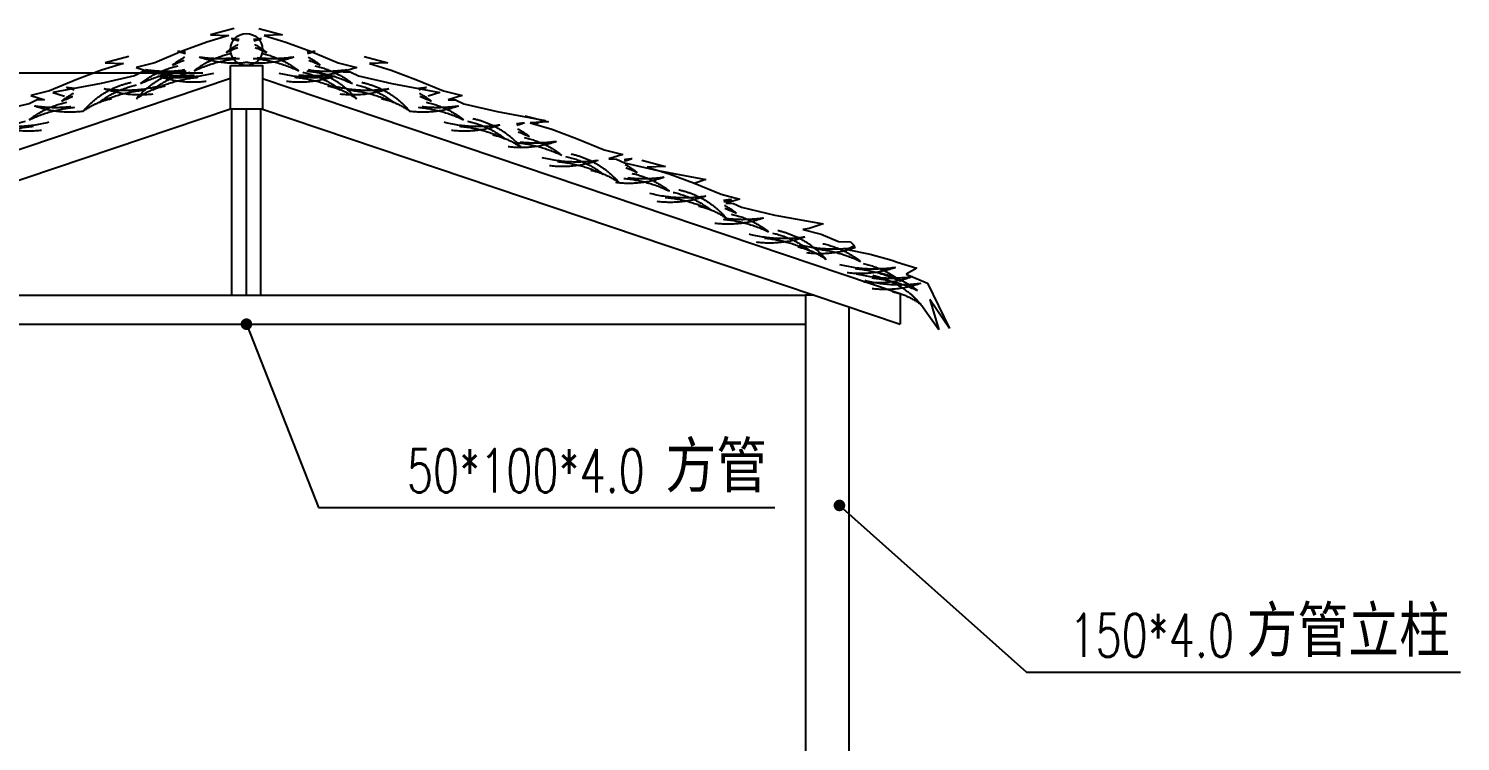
# Model space of a CAD drawing. Header units: millimetres. Extents: x 7263 to 319917, y -161937 to 156976.
# Drawn here: x 123608 to 128537, y -41562 to -39108 of the extents above; entities that cross this region are included whole.
import ezdxf

# ---------------------------------------------------------------- set-up
doc = ezdxf.new("R2010")
doc.units = ezdxf.units.MM
doc.header["$LTSCALE"] = 1000
doc.linetypes.add('HIDDEN2', pattern=[4.7625, 3.175, -1.5875])
for name, color, linetype in [('0 COUTOUR-8', 15, 'HIDDEN2'), ('DIM_LEAD', 3, 'Continuous'), ('PUB_TEXT', 7, 'Continuous'), ('W-STEEL_FRAME钢架', 3, 'Continuous')]:
    doc.layers.add(name, color=color, linetype=linetype)
doc.styles.add('_TCH_DIM', font='SIMPLEX.shx', dxfattribs={"bigfont": 'hztxt.shx'})
doc.styles.add('STANDARD_T3', font='simplex.shx', dxfattribs={"width": 0.7, "bigfont": 'hztxt.shx'})
doc.dimstyles.new('W&&50', dxfattribs={"dimtxt": 175, "dimasz": 50, "dimexe": 125, "dimexo": 150, "dimgap": 50, "dimtad": 1, "dimdec": 0, "dimzin": 0, "dimdsep": 46, "dimtxsty": 'STANDARD_T3', "dimcen": 0.09, "dimclrd": 1, "dimclre": 1, "dimclrt": 7, "dimazin": 2, "dimtfac": 1, "dimtdec": 0, "dimtix": 1, "dimtmove": 2, "dimatfit": 3, "dimfxl": 0, "dimtolj": 1, "dimtzin": 0, "dimarcsym": 0})

# ---------------------------------------------------------------- blocks, each defined once
blk = doc.blocks.new('*D199')
at = {"layer": 'Defpoints', "color": 0, "transparency": 16777216}
for p in [(121155.8, -39261.3), (124357.8, -39261.3), (122418.5, -40025.9)]:
    blk.add_point(p, dxfattribs=at)
at = {"layer": 'W-STEEL_FRAME钢架', "color": 1, "lineweight": -2, "transparency": 16777216}
for p, q in [((124207.8, -39261.3), (121030.8, -39261.3)), ((121155.8, -39975.9), (121155.8, -39311.3)), ((122268.5, -40025.9), (121030.8, -40025.9))]:
    blk.add_line(p, q, dxfattribs=at)
at = {"layer": 'W-STEEL_FRAME钢架', "color": 1, "transparency": 16777216}
for points in [[(121147.5, -39311.3), (121164.1, -39311.3), (121155.8, -39261.3)], [(121147.5, -39975.9), (121164.1, -39975.9), (121155.8, -40025.9)]]:
    blk.add_solid(points, dxfattribs=at)
at = {"layer": 'W-STEEL_FRAME钢架', "color": 7, "transparency": 16777216, "insert": (121018.3, -39643.6), "char_height": 175, "attachment_point": 5, "rotation": 90, "style": 'STANDARD_T3'}
blk.add_mtext('\\A1;765', dxfattribs=at)
blk = doc.blocks.new('*D200')
at = {"layer": 'Defpoints', "color": 0, "transparency": 16777216}
for p in [(124357.8, -39261.3), (120442.1, -42825.9), (121857.8, -42825.9)]:
    blk.add_point(p, dxfattribs=at)
at = {"layer": 'W-STEEL_FRAME钢架', "color": 1, "lineweight": -2, "transparency": 16777216}
for p, q in [((124207.8, -39261.3), (120317.1, -39261.3)), ((120442.1, -39311.3), (120442.1, -42775.9)), ((121707.8, -42825.9), (120317.1, -42825.9))]:
    blk.add_line(p, q, dxfattribs=at)
at = {"layer": 'W-STEEL_FRAME钢架', "color": 1, "transparency": 16777216}
for points in [[(120433.8, -39311.3), (120450.4, -39311.3), (120442.1, -39261.3)], [(120433.8, -42775.9), (120450.4, -42775.9), (120442.1, -42825.9)]]:
    blk.add_solid(points, dxfattribs=at)
at = {"layer": 'W-STEEL_FRAME钢架', "color": 7, "transparency": 16777216, "insert": (120304.6, -41043.6), "char_height": 175, "attachment_point": 5, "rotation": 90, "style": 'STANDARD_T3'}
blk.add_mtext('\\A1;3565', dxfattribs=at)

msp = doc.modelspace()

# ---------------------------------------------------------------- linework, layer by layer
at = {"layer": '0 COUTOUR-8'}
for points in [[(124315.1, -39108.4), (124233.7, -39129.9), (124296.7, -39132.4), (124221.8, -39155), (124137, -39186.5), (124042.1, -39225.9), (123978.1, -39242.2), (124025.7, -39256.8), (124000.3, -39257.5), (123972.2, -39270.6), (123857.6, -39297.2), (123691.7, -39327.9), (123732, -39341.4)], [(124400.5, -39108.4), (124481.9, -39129.9), (124419, -39132.4), (124493.8, -39155), (124578.7, -39186.5), (124673.5, -39225.9), (124737.5, -39242.2), (124689.9, -39256.8), (124715.3, -39257.5), (124743.5, -39270.6), (124858.1, -39297.2), (125023.9, -39327.9), (124983.6, -39341.4)], [(123952.6, -39204.9), (123871.2, -39226.3), (123934.2, -39228.9), (123859.3, -39251.5), (123774.5, -39283), (123679.6, -39322.4), (123615.6, -39338.7), (123663.2, -39353.3), (123637.8, -39354), (123609.6, -39367.1), (123495, -39393.7), (123329.2, -39424.4), (123369.5, -39437.9)], [(124763, -39204.9), (124844.5, -39226.3), (124781.5, -39228.9), (124856.4, -39251.5), (124941.2, -39283), (125036.1, -39322.4), (125100.1, -39338.7), (125052.5, -39353.3), (125077.9, -39354), (125106, -39367.1), (125220.6, -39393.7), (125386.5, -39424.4), (125346.2, -39437.9)], [(125316.4, -39408.4), (125397.8, -39429.8), (125334.8, -39432.4), (125409.7, -39455), (125494.5, -39486.5), (125589.4, -39525.9), (125653.4, -39542.2), (125605.8, -39556.8), (125631.2, -39557.5), (125659.3, -39570.6), (125773.9, -39597.2), (125939.8, -39627.9), (125899.5, -39641.3)], [(125719.2, -39561.3), (125800.6, -39582.7), (125737.6, -39585.3), (125812.5, -39607.9), (125897.3, -39639.4), (125992.2, -39678.8), (126056.2, -39695.1), (126008.6, -39709.7), (126034, -39710.4), (126062.2, -39723.5), (126176.8, -39750.1), (126342.6, -39780.8), (126295.2, -39796.6), (126272.7, -39799.4), (126336.7, -39815.7), (126395.5, -39841.4), (126437.4, -39842.7), (126450.5, -39856.3), (126425.5, -39869.4), (126504.6, -39885.2), (126579.2, -39905.2), (126597.8, -39912), (126666.1, -39932.9), (126629.4, -39953.7), (126702.8, -39985.3), (126778.6, -40140.6), (126710.9, -40041.3), (126741.1, -40145.2), (126701.5, -40089.2), (126683, -40062.4), (126646.6, -40022.5)]]:
    msp.add_lwpolyline(points, dxfattribs=at)
at = {"layer": '0 COUTOUR-8', "extrusion": (0, 0, -1)}
for points in [[(-124329.9, -39162.3, -0.039666), (-124288.1, -39190.1, 0.023678), (-124327.8, -39173.3, 0.023678)], [(-124333, -39146.4, 0.014424), (-124305.5, -39143, -0.019095), (-124332.1, -39151.3)], [(-124382.6, -39146.4, -0.014424), (-124410.2, -39143, 0.019095), (-124383.6, -39151.3)], [(-124385.7, -39162.3, 0.039666), (-124427.5, -39190.1, -0.023678), (-124387.9, -39173.3, -0.023678)], [(-124145.4, -39206, -0.039666), (-124103.6, -39233.8, 0.023678), (-124143.3, -39217, 0.023678)], [(-124148.5, -39190.1, 0.014424), (-124121, -39186.7, -0.019095), (-124147.6, -39195)], [(-124306.8, -39193.2, -0.113864), (-124177.8, -39253.8, 0.089928), (-124334.4, -39210.7, 0.089928)], [(-124320.8, -39209.3, 0.065578), (-124195.2, -39206.7, -0.116777), (-124362.3, -39224.9)], [(-124394.9, -39209.3, -0.065578), (-124520.5, -39206.7, 0.116777), (-124353.4, -39224.9)], [(-124408.8, -39193.2, 0.113864), (-124537.9, -39253.8, -0.089928), (-124381.2, -39210.7, -0.089928)], [(-124567.1, -39190.1, -0.014424), (-124594.7, -39186.7, 0.019095), (-124568.1, -39195)], [(-124570.2, -39206, 0.039666), (-124612, -39233.8, -0.023678), (-124572.4, -39217, -0.023678)], [(-124145.5, -39249.4, -0.165382), (-123979.4, -39349.6, 0.111372), (-124077.5, -39305.6, -1.09447)], [(-124122.3, -39236.9, -0.113864), (-123993.3, -39297.6, 0.089928), (-124149.9, -39254.4, 0.089928)], [(-124136.3, -39253.1, 0.065578), (-124010.6, -39250.5, -0.116777), (-124177.8, -39268.7)], [(-124164.2, -39258.5, -0.113864), (-124035.2, -39319.1, 0.089928), (-124191.9, -39276, 0.089928)], [(-124244.8, -39262.4, 0.10102), (-124052.6, -39272, -0.116777), (-124219.7, -39290.2, -0.469908)], [(-124470.9, -39262.4, -0.10102), (-124663.1, -39272, 0.116777), (-124495.9, -39290.2, 0.469908)], [(-124551.4, -39258.5, 0.113864), (-124680.4, -39319.1, -0.089928), (-124523.8, -39276, -0.089928)], [(-124579.4, -39253.1, -0.065578), (-124705, -39250.5, 0.116777), (-124537.9, -39268.7)], [(-124593.4, -39236.9, 0.113864), (-124722.4, -39297.6, -0.089928), (-124565.7, -39254.4, -0.089928)], [(-124570.2, -39249.4, 0.165382), (-124736.3, -39349.6, -0.111372), (-124638.2, -39305.6, 1.09447)], [(-123765.6, -39314.8, 0.014424), (-123738.1, -39311.4, -0.019095), (-123764.7, -39319.7)], [(-123961, -39293.2, -0.165382), (-123794.9, -39393.3, 0.111372), (-123893, -39349.4, -1.09447)], [(-123979.7, -39302.2, -0.113864), (-123850.7, -39362.9, 0.089928), (-124007.3, -39319.7, 0.089928)], [(-124060.3, -39306.2, 0.10102), (-123868.1, -39315.8, -0.116777), (-124035.2, -39334, -0.469908)], [(-124655.4, -39306.2, -0.10102), (-124847.6, -39315.8, 0.116777), (-124680.4, -39334, 0.469908)], [(-124735.9, -39302.2, 0.113864), (-124864.9, -39362.9, -0.089928), (-124708.3, -39319.7, -0.089928)], [(-124754.7, -39293.2, 0.165382), (-124920.8, -39393.3, -0.111372), (-124822.7, -39349.4, 1.09447)], [(-124950, -39314.8, -0.014424), (-124977.6, -39311.4, 0.019095), (-124951, -39319.7)], [(-123739.4, -39361.6, -0.113864), (-123610.4, -39422.2, 0.089928), (-123767, -39379.1, 0.089928)], [(-123753.4, -39377.7, 0.065578), (-123627.7, -39375.1, -0.116777), (-123794.9, -39393.3)], [(-123762.5, -39330.7, -0.039666), (-123720.7, -39358.5, 0.023678), (-123760.4, -39341.7, 0.023678)], [(-124962.3, -39377.7, -0.065578), (-125087.9, -39375.1, 0.116777), (-124920.8, -39393.3)], [(-124976.3, -39361.6, 0.113864), (-125105.3, -39422.2, -0.089928), (-124948.6, -39379.1, -0.089928)], [(-124953.1, -39330.7, 0.039666), (-124994.9, -39358.5, -0.023678), (-124955.3, -39341.7, -0.023678)], [(-123596.8, -39426.9, -0.113864), (-123467.8, -39487.5, 0.089928), (-123624.4, -39444.3, 0.089928)], [(-125118.8, -39426.9, 0.113864), (-125247.8, -39487.5, -0.089928), (-125091.2, -39444.3, -0.089928)], [(-125137.6, -39417.8, 0.165382), (-125303.7, -39518, -0.111372), (-125205.6, -39474, 1.09447)], [(-123677.4, -39430.8, 0.10102), (-123485.2, -39440.4, -0.116777), (-123652.3, -39458.6, -0.469908)], [(-125038.3, -39430.8, -0.10102), (-125230.5, -39440.4, 0.116777), (-125063.3, -39458.6, 0.469908)], [(-125287.8, -39436.6, -0.014424), (-125315.4, -39433.2, 0.019095), (-125288.8, -39441.6)], [(-125290.9, -39452.5, 0.039666), (-125332.7, -39480.3, -0.023678), (-125293.1, -39463.5, -0.023678)], [(-125300.1, -39499.6, -0.065578), (-125425.7, -39497, 0.116777), (-125258.6, -39515.2)], [(-125314, -39483.4, 0.113864), (-125443.1, -39544.1, -0.089928), (-125286.4, -39500.9, -0.089928)], [(-125376.1, -39552.7, -0.10102), (-125568.3, -39562.3, 0.116777), (-125401.1, -39580.5, 0.469908)], [(-125456.6, -39548.7, 0.113864), (-125585.6, -39609.4, -0.089928), (-125429, -39566.2, -0.089928)], [(-125475.4, -39539.7, 0.165382), (-125641.5, -39639.8, -0.111372), (-125543.4, -39595.9, 1.09447)], [(-125658.5, -39560, -0.014424), (-125686, -39556.6, 0.019095), (-125659.4, -39564.9)], [(-125661.6, -39575.9, 0.039666), (-125703.4, -39603.7, -0.023678), (-125663.7, -39586.9, -0.023678)], [(-125670.7, -39622.9, -0.065578), (-125796.3, -39620.3, 0.116777), (-125629.2, -39638.5)], [(-125684.7, -39606.8, 0.113864), (-125813.7, -39667.4, -0.089928), (-125657.1, -39624.2, -0.089928)], [(-125827.3, -39672.1, 0.113864), (-125956.3, -39732.7, -0.089928), (-125799.6, -39689.5, -0.089928)], [(-125846, -39663, 0.165382), (-126012.1, -39763.2, -0.111372), (-125914, -39719.2, 1.09447)], [(-125746.7, -39676, -0.10102), (-125938.9, -39685.6, 0.116777), (-125771.8, -39703.8, 0.469908)], [(-125999.9, -39700.3, -0.014424), (-126027.4, -39696.9, 0.019095), (-126000.8, -39705.2)], [(-126003, -39716.2, 0.039666), (-126044.8, -39744, -0.023678), (-126005.1, -39727.1, -0.023678)], [(-126012.1, -39763.2, -0.065578), (-126137.7, -39760.6, 0.116777), (-125970.6, -39778.8)], [(-126026.1, -39747, 0.113864), (-126155.1, -39807.7, -0.089928), (-125998.5, -39764.5, -0.089928)], [(-126088.1, -39816.3, -0.10102), (-126280.3, -39825.9, 0.116777), (-126113.2, -39844.1, 0.469908)], [(-126168.7, -39812.3, 0.113864), (-126297.7, -39873, -0.089928), (-126141, -39829.8, -0.089928)], [(-126187.4, -39803.3, 0.165382), (-126353.5, -39903.5, -0.111372), (-126255.4, -39859.5, 1.09447)], [(-126261.8, -39852.9, -0.10102), (-126454, -39862.5, 0.116777), (-126286.9, -39880.7, 0.469908)], [(-126342.4, -39848.9, 0.113864), (-126471.4, -39909.6, -0.089928), (-126314.7, -39866.4, -0.089928)], [(-126400.4, -39921.2, -0.10102), (-126592.6, -39930.8, 0.116777), (-126425.5, -39949, 0.469908)], [(-126481, -39917.2, 0.113864), (-126610, -39977.9, -0.089928), (-126453.3, -39934.7, -0.089928)], [(-126458, -39953.2, -0.10102), (-126650.2, -39962.8, 0.116777), (-126483, -39981, 0.469908)], [(-126538.5, -39949.3, 0.113864), (-126667.5, -40009.9, -0.089928), (-126510.9, -39966.8, -0.089928)], [(-126513.6, -39957.7, 0.165382), (-126679.7, -40057.9, -0.111372), (-126581.6, -40013.9, 1.09447)], [(-126487, -39976, -0.10102), (-126679.2, -39985.6, 0.116777), (-126512.1, -40003.8, 0.469908)]]:
    msp.add_lwpolyline(points, format="xyb", dxfattribs=at)
at = {"layer": 'DIM_LEAD'}
for p, q in [((124357.8, -40125.9), (124606, -40757.4)), ((124606, -40757.4), (126176.6, -40757.4)), ((126399.3, -40750), (127042.9, -41323.9)), ((127042.9, -41323.9), (128536.7, -41323.9))]:
    msp.add_line(p, q, dxfattribs=at)
at = {"layer": 'DIM_LEAD', "const_width": 20}
for points in [[(124354.2, -40116.6, 1), (124361.5, -40135.2, 1)], [(126391.8, -40743.3, 1), (126406.7, -40756.6, 1)]]:
    msp.add_lwpolyline(points, format="xyb", close=True, dxfattribs=at)
at = {"layer": 'W-STEEL_FRAME钢架'}
for p, q in [((124302.8, -39279.9), (122107.8, -40020.3)), ((124412.8, -39279.9), (126607.8, -40020.3)), ((124302.8, -39385.4), (122107.8, -40125.9)), ((124307.8, -40025.9), (124307.8, -39383.7)), ((124357.8, -40025.9), (124357.8, -39385.4)), ((124407.8, -40025.9), (124407.8, -39383.7)), ((124412.8, -39385.4), (126607.8, -40125.9)), ((122432.8, -40025.9), (126282.8, -40025.9)), ((126607.8, -40020.3), (126607.8, -40125.9)), ((122432.8, -40125.9), (126282.8, -40125.9))]:
    msp.add_line(p, q, dxfattribs=at)
msp.add_lwpolyline([(124302.8, -39235.4), (124412.8, -39235.4), (124412.8, -39385.4), (124302.8, -39385.4)], close=True, dxfattribs=at)
msp.add_lwpolyline([(126311.4, -40025.9), (126282.8, -40025.9), (126282.8, -42825.9), (126432.8, -42825.9), (126432.8, -40066.8)], dxfattribs=at)
msp.add_circle((124357.8, -39180.4), 55, dxfattribs=at)

# ---------------------------------------------------------------- texts
at = {"layer": 'PUB_TEXT', "color": 7, "style": '_TCH_DIM'}
for s, p in [('方管', (125800.3, -40704.9)), ('方管立柱', (127800.7, -41271.4))]:
    msp.add_text(s, height=175, dxfattribs=at).set_placement(p)
at = {"layer": 'PUB_TEXT', "color": 7, "style": '_TCH_DIM', "width": 0.705882}
for s, p in [('50*100*4.0', (124910.3, -40704.9)), ('150*4.0', (127190.7, -41271.4))]:
    msp.add_text(s, height=148.75, dxfattribs=at).set_placement(p)

# ---------------------------------------------------------------- dimensions: what is measured, and where the dimension line sits
at = {"layer": 'W-STEEL_FRAME钢架'}
for base, p1, p2, picture, middle in [((120442.1, -42825.9), (124357.8, -39261.3), (121857.8, -42825.9), '*D200', (120304.6, -41043.6)), ((121155.8, -39261.3), (122418.5, -40025.9), (124357.8, -39261.3), '*D199', (121018.3, -39643.6))]:
    dim = msp.add_linear_dim(base=base, p1=p1, p2=p2, angle=90, dimstyle='W&&50', dxfattribs=at)
    dim.commit()
    dim.dimension.update_dxf_attribs({"geometry": picture, "text_midpoint": middle})

doc.saveas('drawing.dxf')
